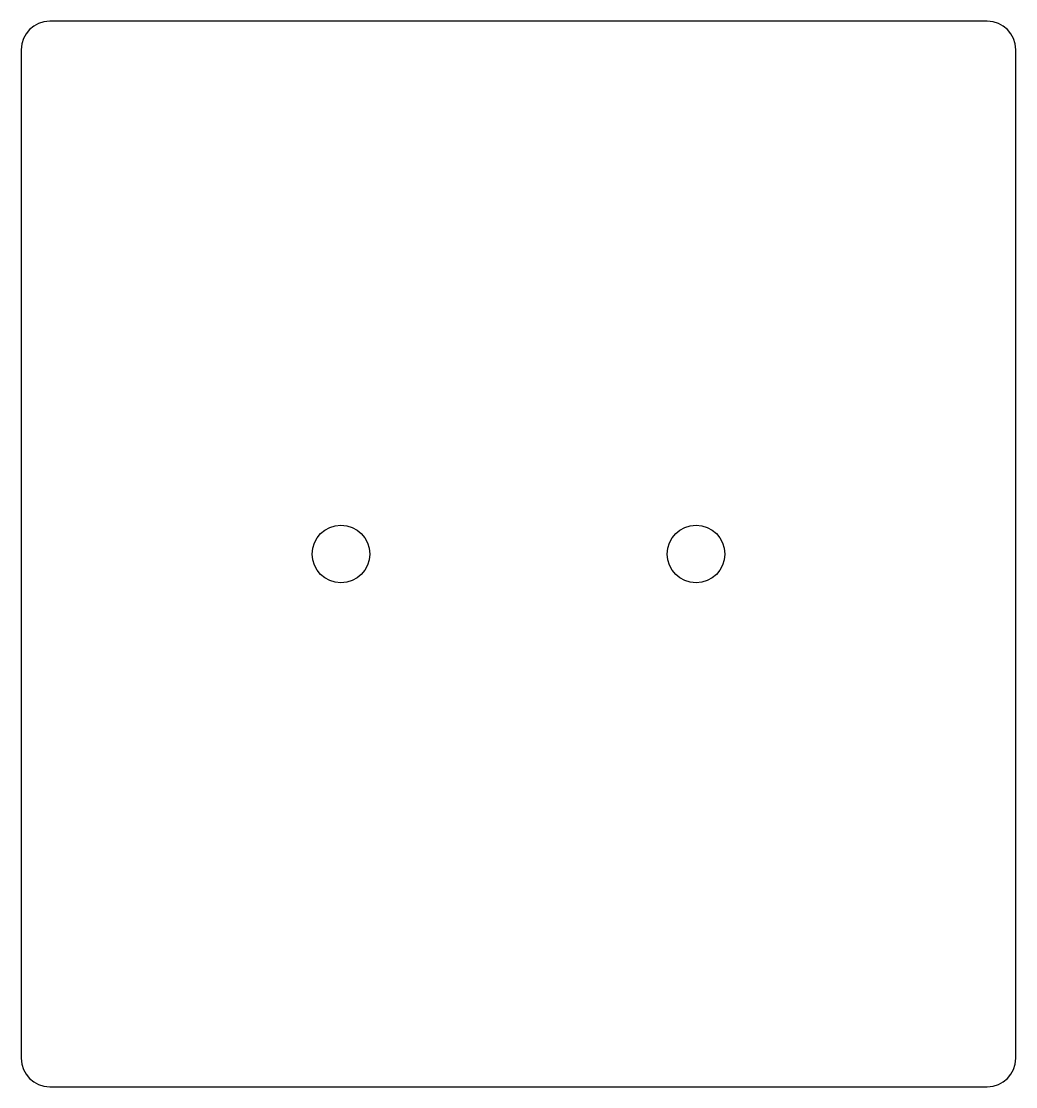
# Model space of a CAD drawing. Header units: millimetres. Extents: x -70 to 70, y -75 to 75.
import ezdxf

# ---------------------------------------------------------------- set-up
doc = ezdxf.new("R2010")
doc.units = ezdxf.units.MM

msp = doc.modelspace()

# ---------------------------------------------------------------- linework, layer by layer
at = {"color": 7, "linetype": 'Continuous', "lineweight": 25}
for p, q in [((66, 75), (-66, 75)), ((-70, 71), (-70, -71)), ((70, -71), (70, 71)), ((-66, -75), (66, -75))]:
    msp.add_line(p, q, dxfattribs=at)
for centre in [(-25, 0), (25, 0)]:
    msp.add_circle(centre, 4.05, dxfattribs=at)
for centre, start, end in [((-66, 71), 90, 180), ((66, 71), 0, 90), ((-66, -71), 180, 270), ((66, -71), 270, 0)]:
    msp.add_arc(centre, 4, start, end, dxfattribs=at)

doc.saveas('drawing.dxf')
